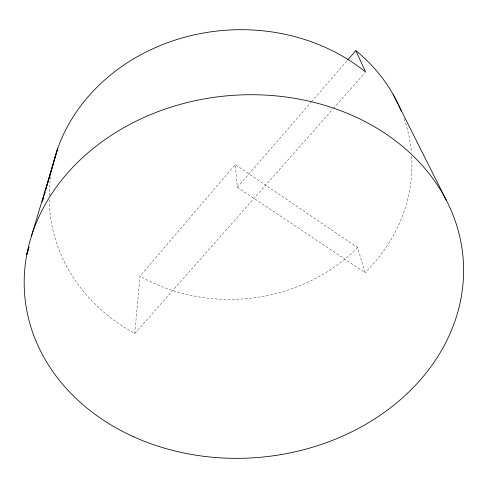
<?xml version="1.0" encoding="UTF-8"?>
<svg xmlns="http://www.w3.org/2000/svg" width="488" height="488" viewBox="0 0 488 488"><rect width="100%" height="100%" fill="white"/><g stroke="black" fill="none" stroke-linecap="round" stroke-linejoin="round"><path stroke-width="0.37" stroke-dasharray="2.44 1.83" d="M49.19 199.769A187.642 163.828 -5 0 0 131.705 331.767L134.792 333.487L140.007 276.098L235.301 164.596L357.606 247.569L365.055 272.615L237.345 187.282L235.301 164.596M237.345 187.282L311.027 102.315M311.527 101.742L347.371 60.408M134.792 333.487L332.84 109.135M333.341 108.562L365.091 72.596M357.606 247.569A169.44 152.549 -5 0 1 140.007 276.098M49.178 195.993A187.642 163.828 -5 0 1 50.819 175.845M411.695 156.215A177.699 157.789 -5 0 1 365.055 272.615M404.277 119.023A177.699 157.789 -5 0 1 411.421 152.537"/><path stroke-width="0.73" d="M42.102 202.056L43.584 196.963L42.584 200.556M44.012 195.511L45.073 191.869M45.494 190.418L46.555 186.782M46.982 185.33L57.797 148.236L31.433 236.113M44.499 194.004L45.14 191.827M45.988 188.911L52.375 167.079M347.871 59.835L355.837 50.648A177.699 157.789 -5 0 1 401.325 111.197M393.218 94.562L446.447 200.513M355.837 50.648L365.597 72.029A187.642 163.828 -5 0 0 179.358 38.765A187.642 163.828 -5 0 0 52.588 166.353M28.951 247.141L26.828 254.413L28.957 247.135M133.309 436.626A219.978 181.493 -5 0 0 463.6 271.114A219.978 181.493 -5 0 0 134.755 121.854A219.978 181.493 -5 0 0 133.309 436.626"/></g></svg>
